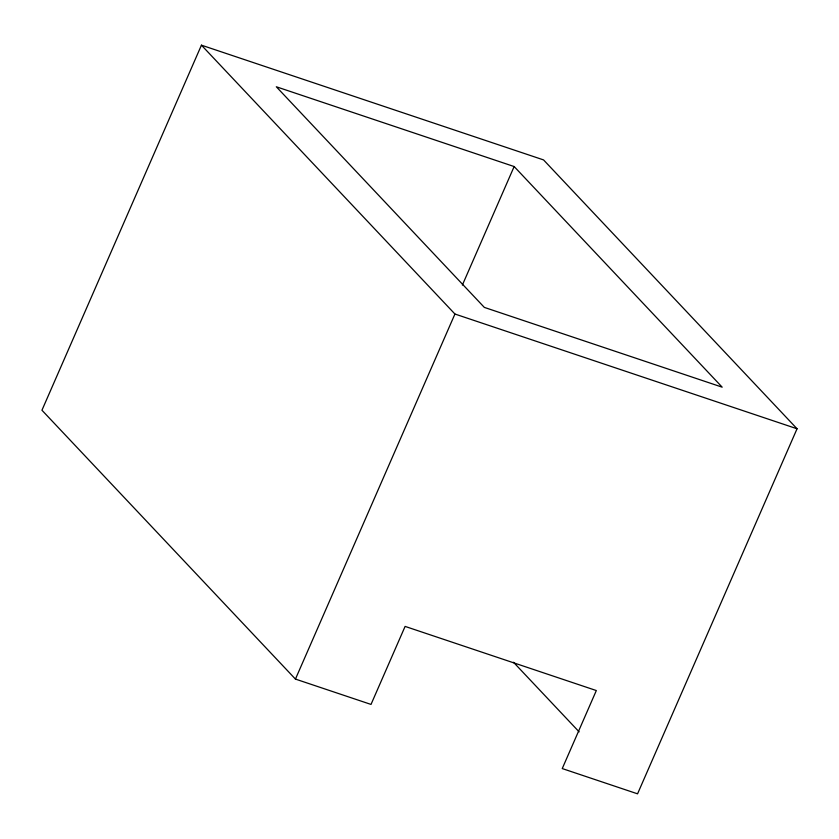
<?xml version="1.0" encoding="UTF-8"?>
<svg xmlns="http://www.w3.org/2000/svg" width="839" height="839" viewBox="0 0 839 839"><rect width="100%" height="100%" fill="white"/><g stroke="black" fill="none" stroke-linecap="round" stroke-linejoin="round"><path stroke-width="1.26" d="M201.444 45.17L41.95 410.229L295.443 679.087L371.016 704.424L405.101 626.408L596.33 690.549L562.245 768.566L637.556 793.83L797.05 428.771L543.557 159.913L201.444 45.17L454.937 314.027L797.05 428.771M462.373 285.061L514.15 166.542L276.314 86.774L484.334 307.399L722.18 387.167L514.15 166.542M295.443 679.087L454.937 314.027M513.51 662.265L579.13 731.86"/></g></svg>
